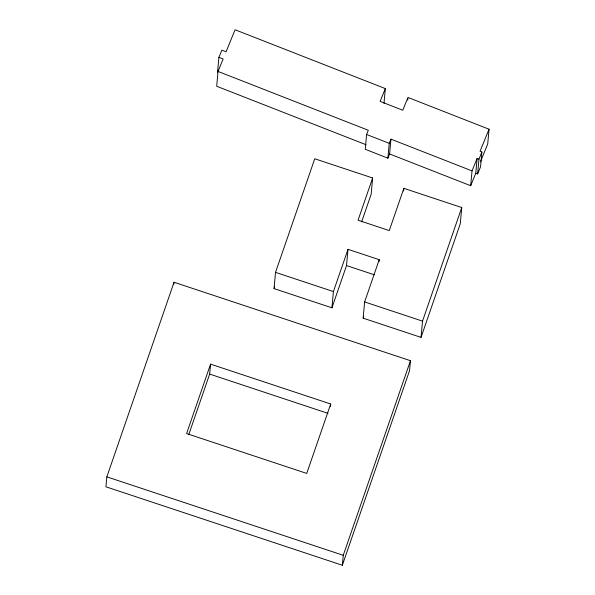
<?xml version="1.0" encoding="UTF-8"?>
<svg xmlns="http://www.w3.org/2000/svg" width="595" height="595" viewBox="0 0 595 595"><rect width="100%" height="100%" fill="white"/><g stroke="black" fill="none" stroke-linecap="round" stroke-linejoin="round"><path stroke-width="0.89" d="M106.84 476.855L105.94 486.807L342.348 565.25L409.553 370.655L410.461 360.704L174.045 282.261L106.84 476.855L343.255 555.299L342.348 565.25M173.881 284.075L174.045 282.261M383.983 103.411L385.337 88.596L235.07 29.75L226.063 51.795L221.846 50.144L218.915 57.313L217.569 72.129L218.216 70.53M218.915 57.313L223.132 58.965L218.038 71.43L216.684 86.245L366.089 144.756M188.719 434.722L209.663 374.091L210.571 364.14L330.708 403.998L330.463 406.712M379.052 261.488L379.216 259.68L348.001 249.327L346.528 265.571L331.936 307.816L274.042 288.605L275.522 272.361L314.748 158.768L372.641 177.979L371.168 194.223L361.641 221.809M331.936 307.816L333.416 291.565L348.001 249.327M218.038 71.43L368.298 130.275L366.587 134.477L365.241 149.286L387.888 158.158L389.599 153.964L390.952 139.148L472.028 170.899L470.682 185.714L389.599 153.964M372.641 177.979L358.056 220.217L389.264 230.577L403.856 188.332L461.75 207.543L460.27 223.787L421.044 337.38L363.151 318.169L364.623 301.925L379.216 259.68M387.888 158.158L389.234 143.343L390.952 139.148M407.746 100.079L407.902 98.339M403.611 191.04L403.856 188.332M421.044 337.38L422.524 321.136L461.75 207.543M475.777 173.242L477.13 158.426L478.968 159.148L477.621 173.963L475.777 173.242L470.682 185.714M385.337 88.596L380.108 101.373L402.755 110.246L407.984 97.461L489.06 129.219L480.053 151.256L481.898 151.978L480.552 166.793L477.621 173.963M489.06 129.219L487.714 144.027L480.44 161.833M210.571 364.14L186.592 433.562L306.73 473.419L330.708 403.998M274.042 288.605L274.645 286.857M363.151 318.169L363.746 316.443M343.255 555.299L410.461 360.704M472.028 170.899L477.13 158.426M478.968 159.148L481.898 151.978M346.528 265.571L374.27 274.778M275.522 272.361L333.416 291.565M364.623 301.925L422.524 321.136M209.663 374.091L328.046 413.369M366.587 134.477L389.234 143.343"/></g></svg>
